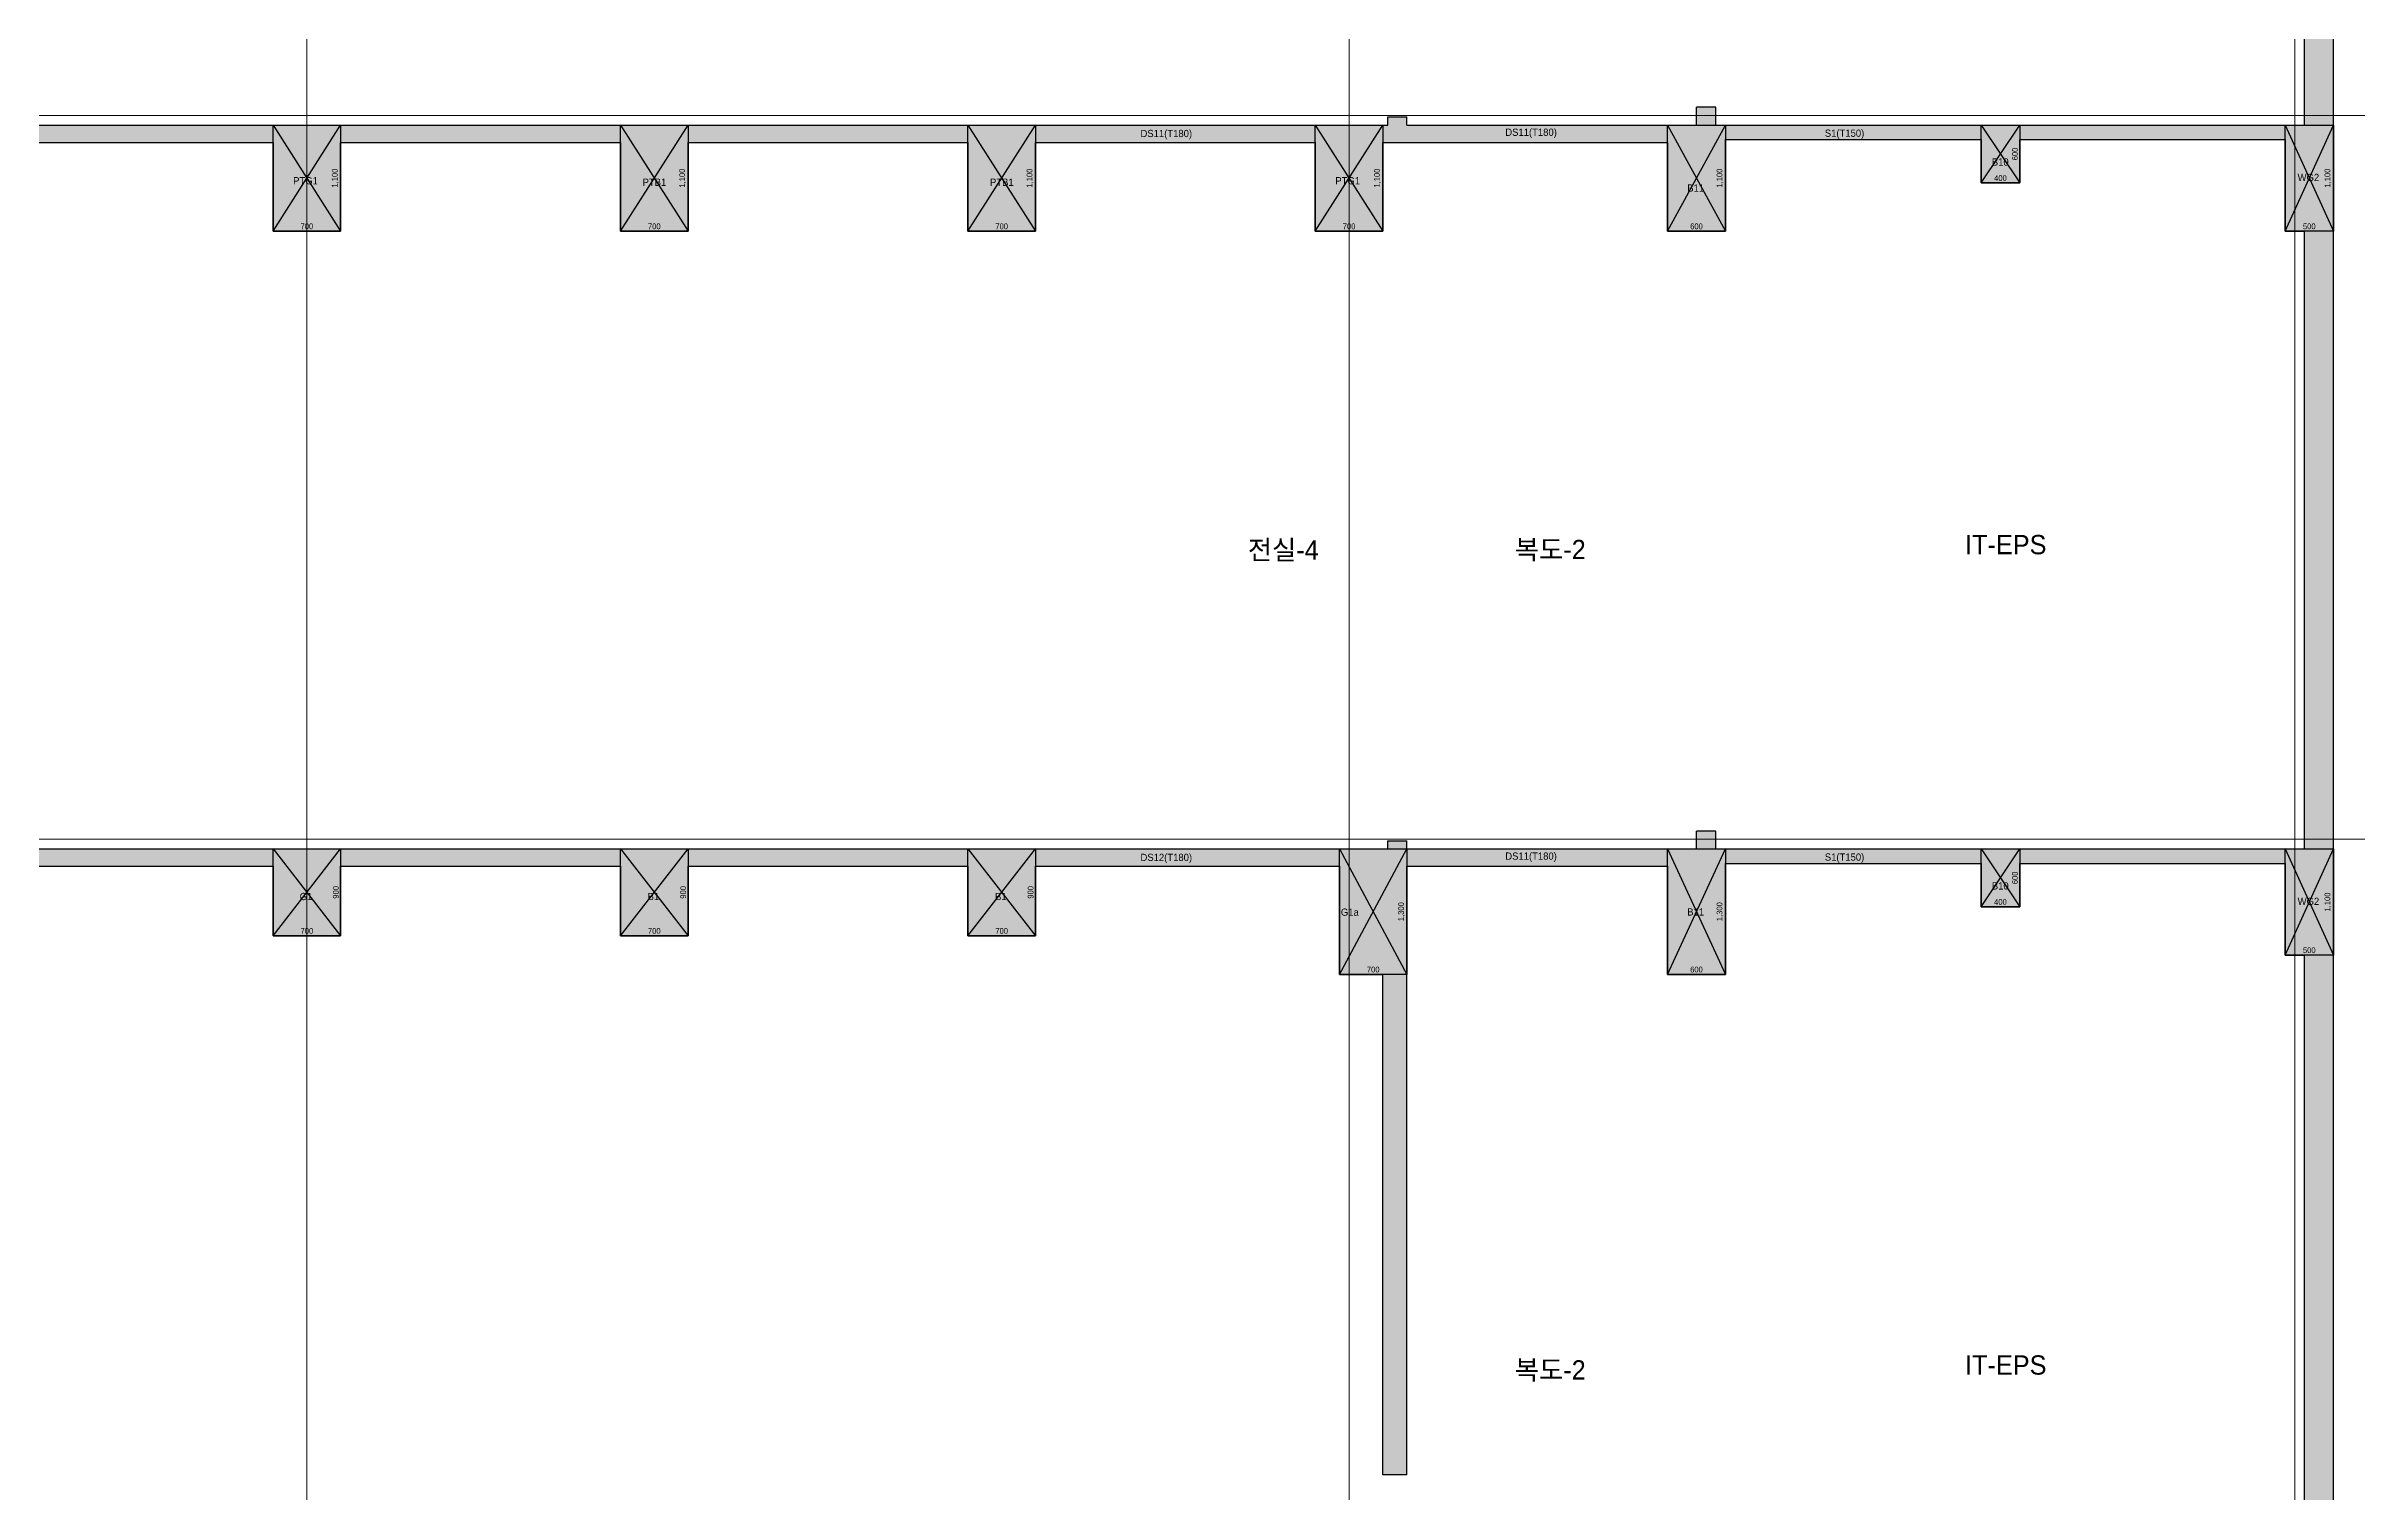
# Model space of a CAD drawing. Header units: millimetres. Extents: x 0 to 841000, y -242618 to -87908.
# Drawn here: x 346760 to 370713, y -190500 to -175513 of the extents above; entities that cross this region are included whole.
import ezdxf
from ezdxf.enums import TextEntityAlignment as Align

# ---------------------------------------------------------------- set-up
doc = ezdxf.new("R2010")
doc.units = ezdxf.units.MM
doc.header["$LTSCALE"] = 250
doc.layers.get('Defpoints').update_dxf_attribs({"color": 151})
doc.layers.add('A-CON', color=2, linetype='Continuous')
doc.layers.add('구조SOLID', color=253, linetype='Continuous')
doc.layers.add('AS-HIDLINE', color=205, linetype='Continuous', plot=False)
doc.layers.add('NO-TEXT', color=150, linetype='Continuous', plot=False)
doc.layers.add('CEN', color=1, linetype='Continuous', lineweight=9)
doc.styles.add('Gdim', font='Dotum.ttf')
doc.dimstyles.new('G-Xdim', dxfattribs={"dimscale": 30, "dimtxt": 2, "dimasz": 1, "dimexe": 1.2, "dimexo": 1.2, "dimgap": 0, "dimtad": 1, "dimdec": 1, "dimdsep": 46, "dimlunit": 6, "dimtxsty": 'Gdim', "dimcen": 1, "dimse1": 1, "dimse2": 1, "dimsd1": 1, "dimsd2": 1, "dimclrd": 1, "dimclre": 1, "dimclrt": 256, "dimadec": 0, "dimazin": 0, "dimtfac": 1, "dimtdec": 1, "dimtix": 1, "dimtmove": 2, "dimatfit": 1, "dimfxl": 2, "dimtolj": 1, "dimlwd": -1, "dimlwe": -1, "dimarcsym": 0})

# ---------------------------------------------------------------- blocks, each defined once
blk = doc.blocks.new('*D633')
at = {"layer": 'Defpoints', "color": 0, "linetype": 'Continuous', "transparency": 16777216}
for p in [(-400, -1100), (300, -1080), (300, -1100)]:
    blk.add_point(p, dxfattribs=at)
at = {"layer": 'AS-HIDLINE', "linetype": 'Continuous', "transparency": 16777216, "insert": (-50, -1050), "char_height": 60, "attachment_point": 5, "style": 'Gdim'}
blk.add_mtext('\\A1;700', dxfattribs=at)
blk = doc.blocks.new('*D634')
at = {"layer": 'Defpoints', "color": 0, "linetype": 'Continuous', "transparency": 16777216}
for p in [(300, 0), (280, 0), (300, -1100)]:
    blk.add_point(p, dxfattribs=at)
at = {"layer": 'AS-HIDLINE', "linetype": 'Continuous', "transparency": 16777216, "insert": (244, -550), "char_height": 60, "attachment_point": 5, "rotation": 90, "style": 'Gdim'}
blk.add_mtext('\\A1;1,100', dxfattribs=at)
blk = doc.blocks.new('*D399')
at = {"layer": 'Defpoints', "color": 0, "linetype": 'Continuous', "transparency": 16777216}
for p in [(-200, -1100), (300, -1080), (300, -1100)]:
    blk.add_point(p, dxfattribs=at)
at = {"layer": 'AS-HIDLINE', "linetype": 'Continuous', "transparency": 16777216, "insert": (50, -1050), "char_height": 60, "attachment_point": 5, "style": 'Gdim'}
blk.add_mtext('\\A1;500', dxfattribs=at)
blk = doc.blocks.new('*D400')
at = {"layer": 'Defpoints', "color": 0, "linetype": 'Continuous', "transparency": 16777216}
for p in [(300, 0), (280, 0), (300, -1100)]:
    blk.add_point(p, dxfattribs=at)
at = {"layer": 'AS-HIDLINE', "linetype": 'Continuous', "transparency": 16777216, "insert": (244, -550), "char_height": 60, "attachment_point": 5, "rotation": 90, "style": 'Gdim'}
blk.add_mtext('\\A1;1,100', dxfattribs=at)
blk = doc.blocks.new('*D631')
at = {"layer": 'Defpoints', "color": 0, "linetype": 'Continuous', "transparency": 16777216}
for p in [(-400, -1300), (300, -1280), (300, -1300)]:
    blk.add_point(p, dxfattribs=at)
at = {"layer": 'AS-HIDLINE', "linetype": 'Continuous', "transparency": 16777216, "insert": (-50, -1250), "char_height": 60, "attachment_point": 5, "style": 'Gdim'}
blk.add_mtext('\\A1;700', dxfattribs=at)
blk = doc.blocks.new('*D632')
at = {"layer": 'Defpoints', "color": 0, "linetype": 'Continuous', "transparency": 16777216}
for p in [(300, 0), (280, 0), (300, -1300)]:
    blk.add_point(p, dxfattribs=at)
at = {"layer": 'AS-HIDLINE', "linetype": 'Continuous', "transparency": 16777216, "insert": (244, -650), "char_height": 60, "attachment_point": 5, "rotation": 90, "style": 'Gdim'}
blk.add_mtext('\\A1;1,300', dxfattribs=at)
blk = doc.blocks.new('*D551')
at = {"layer": 'Defpoints', "color": 0, "linetype": 'Continuous', "transparency": 16777216}
for p in [(-400, -900), (300, -880), (300, -900)]:
    blk.add_point(p, dxfattribs=at)
at = {"layer": 'AS-HIDLINE', "linetype": 'Continuous', "transparency": 16777216, "insert": (-50, -850), "char_height": 60, "attachment_point": 5, "style": 'Gdim'}
blk.add_mtext('\\A1;700', dxfattribs=at)
blk = doc.blocks.new('*D552')
at = {"layer": 'Defpoints', "color": 0, "linetype": 'Continuous', "transparency": 16777216}
for p in [(300, 0), (280, 0), (300, -900)]:
    blk.add_point(p, dxfattribs=at)
at = {"layer": 'AS-HIDLINE', "linetype": 'Continuous', "transparency": 16777216, "insert": (250, -450), "char_height": 60, "attachment_point": 5, "rotation": 90, "style": 'Gdim'}
blk.add_mtext('\\A1;900', dxfattribs=at)
blk = doc.blocks.new('*D585')
at = {"layer": 'Defpoints', "color": 0, "linetype": 'Continuous', "transparency": 16777216}
for p in [(-400, -900), (300, -880), (300, -900)]:
    blk.add_point(p, dxfattribs=at)
at = {"layer": 'AS-HIDLINE', "linetype": 'Continuous', "transparency": 16777216, "insert": (-50, -850), "char_height": 60, "attachment_point": 5, "style": 'Gdim'}
blk.add_mtext('\\A1;700', dxfattribs=at)
blk = doc.blocks.new('*D586')
at = {"layer": 'Defpoints', "color": 0, "linetype": 'Continuous', "transparency": 16777216}
for p in [(300, 0), (280, 0), (300, -900)]:
    blk.add_point(p, dxfattribs=at)
at = {"layer": 'AS-HIDLINE', "linetype": 'Continuous', "transparency": 16777216, "insert": (250, -450), "char_height": 60, "attachment_point": 5, "rotation": 90, "style": 'Gdim'}
blk.add_mtext('\\A1;900', dxfattribs=at)
blk = doc.blocks.new('*D587')
at = {"layer": 'Defpoints', "color": 0, "linetype": 'Continuous', "transparency": 16777216}
for p in [(-400, -900), (300, -880), (300, -900)]:
    blk.add_point(p, dxfattribs=at)
at = {"layer": 'AS-HIDLINE', "linetype": 'Continuous', "transparency": 16777216, "insert": (-50, -850), "char_height": 60, "attachment_point": 5, "style": 'Gdim'}
blk.add_mtext('\\A1;700', dxfattribs=at)
blk = doc.blocks.new('*D588')
at = {"layer": 'Defpoints', "color": 0, "linetype": 'Continuous', "transparency": 16777216}
for p in [(300, 0), (280, 0), (300, -900)]:
    blk.add_point(p, dxfattribs=at)
at = {"layer": 'AS-HIDLINE', "linetype": 'Continuous', "transparency": 16777216, "insert": (250, -450), "char_height": 60, "attachment_point": 5, "rotation": 90, "style": 'Gdim'}
blk.add_mtext('\\A1;900', dxfattribs=at)
blk = doc.blocks.new('*D547')
at = {"layer": 'Defpoints', "color": 0, "linetype": 'Continuous', "transparency": 16777216}
for p in [(-300, -1300), (300, -1280), (300, -1300)]:
    blk.add_point(p, dxfattribs=at)
at = {"layer": 'AS-HIDLINE', "linetype": 'Continuous', "transparency": 16777216, "insert": (0, -1250), "char_height": 60, "attachment_point": 5, "style": 'Gdim'}
blk.add_mtext('\\A1;600', dxfattribs=at)
blk = doc.blocks.new('*D548')
at = {"layer": 'Defpoints', "color": 0, "linetype": 'Continuous', "transparency": 16777216}
for p in [(300, 0), (280, 0), (300, -1300)]:
    blk.add_point(p, dxfattribs=at)
at = {"layer": 'AS-HIDLINE', "linetype": 'Continuous', "transparency": 16777216, "insert": (244, -650), "char_height": 60, "attachment_point": 5, "rotation": 90, "style": 'Gdim'}
blk.add_mtext('\\A1;1,300', dxfattribs=at)
blk = doc.blocks.new('*D533')
at = {"layer": 'Defpoints', "color": 0, "linetype": 'Continuous', "transparency": 16777216}
for p in [(-400, -1100), (300, -1080), (300, -1100)]:
    blk.add_point(p, dxfattribs=at)
at = {"layer": 'AS-HIDLINE', "linetype": 'Continuous', "transparency": 16777216, "insert": (-50, -1050), "char_height": 60, "attachment_point": 5, "style": 'Gdim'}
blk.add_mtext('\\A1;700', dxfattribs=at)
blk = doc.blocks.new('*D534')
at = {"layer": 'Defpoints', "color": 0, "linetype": 'Continuous', "transparency": 16777216}
for p in [(300, 0), (280, 0), (300, -1100)]:
    blk.add_point(p, dxfattribs=at)
at = {"layer": 'AS-HIDLINE', "linetype": 'Continuous', "transparency": 16777216, "insert": (244, -550), "char_height": 60, "attachment_point": 5, "rotation": 90, "style": 'Gdim'}
blk.add_mtext('\\A1;1,100', dxfattribs=at)
blk = doc.blocks.new('*D509')
at = {"layer": 'Defpoints', "color": 0, "linetype": 'Continuous', "transparency": 16777216}
for p in [(-400, -1100), (300, -1080), (300, -1100)]:
    blk.add_point(p, dxfattribs=at)
at = {"layer": 'AS-HIDLINE', "linetype": 'Continuous', "transparency": 16777216, "insert": (-50, -1050), "char_height": 60, "attachment_point": 5, "style": 'Gdim'}
blk.add_mtext('\\A1;700', dxfattribs=at)
blk = doc.blocks.new('*D510')
at = {"layer": 'Defpoints', "color": 0, "linetype": 'Continuous', "transparency": 16777216}
for p in [(300, 0), (280, 0), (300, -1100)]:
    blk.add_point(p, dxfattribs=at)
at = {"layer": 'AS-HIDLINE', "linetype": 'Continuous', "transparency": 16777216, "insert": (244, -550), "char_height": 60, "attachment_point": 5, "rotation": 90, "style": 'Gdim'}
blk.add_mtext('\\A1;1,100', dxfattribs=at)
blk = doc.blocks.new('*D511')
at = {"layer": 'Defpoints', "color": 0, "linetype": 'Continuous', "transparency": 16777216}
for p in [(-400, -1100), (300, -1080), (300, -1100)]:
    blk.add_point(p, dxfattribs=at)
at = {"layer": 'AS-HIDLINE', "linetype": 'Continuous', "transparency": 16777216, "insert": (-50, -1050), "char_height": 60, "attachment_point": 5, "style": 'Gdim'}
blk.add_mtext('\\A1;700', dxfattribs=at)
blk = doc.blocks.new('*D512')
at = {"layer": 'Defpoints', "color": 0, "linetype": 'Continuous', "transparency": 16777216}
for p in [(300, 0), (280, 0), (300, -1100)]:
    blk.add_point(p, dxfattribs=at)
at = {"layer": 'AS-HIDLINE', "linetype": 'Continuous', "transparency": 16777216, "insert": (244, -550), "char_height": 60, "attachment_point": 5, "rotation": 90, "style": 'Gdim'}
blk.add_mtext('\\A1;1,100', dxfattribs=at)
blk = doc.blocks.new('*D465')
at = {"layer": 'Defpoints', "color": 0, "linetype": 'Continuous', "transparency": 16777216}
for p in [(-300, -1100), (300, -1080), (300, -1100)]:
    blk.add_point(p, dxfattribs=at)
at = {"layer": 'AS-HIDLINE', "linetype": 'Continuous', "transparency": 16777216, "insert": (0, -1050), "char_height": 60, "attachment_point": 5, "style": 'Gdim'}
blk.add_mtext('\\A1;600', dxfattribs=at)
blk = doc.blocks.new('*D466')
at = {"layer": 'Defpoints', "color": 0, "linetype": 'Continuous', "transparency": 16777216}
for p in [(300, 0), (280, 0), (300, -1100)]:
    blk.add_point(p, dxfattribs=at)
at = {"layer": 'AS-HIDLINE', "linetype": 'Continuous', "transparency": 16777216, "insert": (244, -550), "char_height": 60, "attachment_point": 5, "rotation": 90, "style": 'Gdim'}
blk.add_mtext('\\A1;1,100', dxfattribs=at)
blk = doc.blocks.new('*D301')
at = {"layer": 'Defpoints', "color": 0, "linetype": 'Continuous', "transparency": 16777216}
for p in [(-200, -600), (200, -580), (200, -600)]:
    blk.add_point(p, dxfattribs=at)
at = {"layer": 'AS-HIDLINE', "linetype": 'Continuous', "transparency": 16777216, "insert": (0, -550), "char_height": 60, "attachment_point": 5, "style": 'Gdim'}
blk.add_mtext('\\A1;400', dxfattribs=at)
blk = doc.blocks.new('*D302')
at = {"layer": 'Defpoints', "color": 0, "linetype": 'Continuous', "transparency": 16777216}
for p in [(200, 0), (180, 0), (200, -600)]:
    blk.add_point(p, dxfattribs=at)
at = {"layer": 'AS-HIDLINE', "linetype": 'Continuous', "transparency": 16777216, "insert": (150, -300), "char_height": 60, "attachment_point": 5, "rotation": 90, "style": 'Gdim'}
blk.add_mtext('\\A1;600', dxfattribs=at)
blk = doc.blocks.new('*U264')
at = {"layer": 'AS-HIDLINE', "linetype": 'Continuous'}
for p, q in [((-400, -1100), (300, 0)), ((-400, 0), (300, -1100))]:
    blk.add_line(p, q, dxfattribs=at)
blk.add_lwpolyline([(-400, -1100), (-400, 0), (300, 0), (300, -1100)], close=True, dxfattribs=at)
dim = blk.add_linear_dim(base=(280.13, 0), p1=(300, -1100), p2=(300, 0), angle=90, dimstyle='G-Xdim', override={"dimtxsty": 'Gdim'}, dxfattribs=at)
dim.commit()
dim.dimension.update_dxf_attribs({"geometry": '*D634', "text_midpoint": (244.31, -550)})
dim = blk.add_linear_dim(base=(300, -1080.06), p1=(-400, -1100), p2=(300, -1100), dimstyle='G-Xdim', override={"dimtxsty": 'Gdim'}, dxfattribs=at)
dim.commit()
dim.dimension.update_dxf_attribs({"geometry": '*D633', "text_midpoint": (-50, -1050.02)})
blk = doc.blocks.new('*U147')
at = {"layer": 'AS-HIDLINE', "linetype": 'Continuous'}
for p, q in [((-200, -1100), (300, 0)), ((-200, 0), (300, -1100))]:
    blk.add_line(p, q, dxfattribs=at)
blk.add_lwpolyline([(-200, -1100), (-200, 0), (300, 0), (300, -1100)], close=True, dxfattribs=at)
dim = blk.add_linear_dim(base=(280.13, 0), p1=(300, -1100), p2=(300, 0), angle=90, dimstyle='G-Xdim', override={"dimtxsty": 'Gdim'}, dxfattribs=at)
dim.commit()
dim.dimension.update_dxf_attribs({"geometry": '*D400', "text_midpoint": (244.31, -550)})
dim = blk.add_linear_dim(base=(300, -1080.06), p1=(-200, -1100), p2=(300, -1100), dimstyle='G-Xdim', override={"dimtxsty": 'Gdim'}, dxfattribs=at)
dim.commit()
dim.dimension.update_dxf_attribs({"geometry": '*D399', "text_midpoint": (50, -1050.02)})
blk = doc.blocks.new('*U263')
at = {"layer": 'AS-HIDLINE', "linetype": 'Continuous'}
for p, q in [((-400, -1300), (300, 0)), ((-400, 0), (300, -1300))]:
    blk.add_line(p, q, dxfattribs=at)
blk.add_lwpolyline([(-400, -1300), (-400, 0), (300, 0), (300, -1300)], close=True, dxfattribs=at)
dim = blk.add_linear_dim(base=(280.13, 0), p1=(300, -1300), p2=(300, 0), angle=90, dimstyle='G-Xdim', override={"dimtxsty": 'Gdim'}, dxfattribs=at)
dim.commit()
dim.dimension.update_dxf_attribs({"geometry": '*D632', "text_midpoint": (244.31, -650)})
dim = blk.add_linear_dim(base=(300, -1280.06), p1=(-400, -1300), p2=(300, -1300), dimstyle='G-Xdim', override={"dimtxsty": 'Gdim'}, dxfattribs=at)
dim.commit()
dim.dimension.update_dxf_attribs({"geometry": '*D631', "text_midpoint": (-50, -1250.02)})
blk = doc.blocks.new('*U223')
at = {"layer": 'AS-HIDLINE', "linetype": 'Continuous'}
for p, q in [((-400, -900), (300, 0)), ((-400, 0), (300, -900))]:
    blk.add_line(p, q, dxfattribs=at)
blk.add_lwpolyline([(-400, -900), (-400, 0), (300, 0), (300, -900)], close=True, dxfattribs=at)
dim = blk.add_linear_dim(base=(280.13, 0), p1=(300, -900), p2=(300, 0), angle=90, dimstyle='G-Xdim', override={"dimtxsty": 'Gdim'}, dxfattribs=at)
dim.commit()
dim.dimension.update_dxf_attribs({"geometry": '*D552', "text_midpoint": (250.09, -450)})
dim = blk.add_linear_dim(base=(300, -880.06), p1=(-400, -900), p2=(300, -900), dimstyle='G-Xdim', override={"dimtxsty": 'Gdim'}, dxfattribs=at)
dim.commit()
dim.dimension.update_dxf_attribs({"geometry": '*D551', "text_midpoint": (-50, -850.02)})
blk = doc.blocks.new('*U240')
at = {"layer": 'AS-HIDLINE', "linetype": 'Continuous'}
for p, q in [((-400, -900), (300, 0)), ((-400, 0), (300, -900))]:
    blk.add_line(p, q, dxfattribs=at)
blk.add_lwpolyline([(-400, -900), (-400, 0), (300, 0), (300, -900)], close=True, dxfattribs=at)
dim = blk.add_linear_dim(base=(280.13, 0), p1=(300, -900), p2=(300, 0), angle=90, dimstyle='G-Xdim', override={"dimtxsty": 'Gdim'}, dxfattribs=at)
dim.commit()
dim.dimension.update_dxf_attribs({"geometry": '*D586', "text_midpoint": (250.09, -450)})
dim = blk.add_linear_dim(base=(300, -880.06), p1=(-400, -900), p2=(300, -900), dimstyle='G-Xdim', override={"dimtxsty": 'Gdim'}, dxfattribs=at)
dim.commit()
dim.dimension.update_dxf_attribs({"geometry": '*D585', "text_midpoint": (-50, -850.02)})
blk = doc.blocks.new('*U241')
at = {"layer": 'AS-HIDLINE', "linetype": 'Continuous'}
for p, q in [((-400, -900), (300, 0)), ((-400, 0), (300, -900))]:
    blk.add_line(p, q, dxfattribs=at)
blk.add_lwpolyline([(-400, -900), (-400, 0), (300, 0), (300, -900)], close=True, dxfattribs=at)
dim = blk.add_linear_dim(base=(280.13, 0), p1=(300, -900), p2=(300, 0), angle=90, dimstyle='G-Xdim', override={"dimtxsty": 'Gdim'}, dxfattribs=at)
dim.commit()
dim.dimension.update_dxf_attribs({"geometry": '*D588', "text_midpoint": (250.09, -450)})
dim = blk.add_linear_dim(base=(300, -880.06), p1=(-400, -900), p2=(300, -900), dimstyle='G-Xdim', override={"dimtxsty": 'Gdim'}, dxfattribs=at)
dim.commit()
dim.dimension.update_dxf_attribs({"geometry": '*D587', "text_midpoint": (-50, -850.02)})
blk = doc.blocks.new('*U221')
at = {"layer": 'AS-HIDLINE', "linetype": 'Continuous'}
for p, q in [((-300, -1300), (300, 0)), ((-300, 0), (300, -1300))]:
    blk.add_line(p, q, dxfattribs=at)
blk.add_lwpolyline([(-300, -1300), (-300, 0), (300, 0), (300, -1300)], close=True, dxfattribs=at)
dim = blk.add_linear_dim(base=(280.13, 0), p1=(300, -1300), p2=(300, 0), angle=90, dimstyle='G-Xdim', override={"dimtxsty": 'Gdim'}, dxfattribs=at)
dim.commit()
dim.dimension.update_dxf_attribs({"geometry": '*D548', "text_midpoint": (244.31, -650)})
dim = blk.add_linear_dim(base=(300, -1280.06), p1=(-300, -1300), p2=(300, -1300), dimstyle='G-Xdim', override={"dimtxsty": 'Gdim'}, dxfattribs=at)
dim.commit()
dim.dimension.update_dxf_attribs({"geometry": '*D547', "text_midpoint": (0, -1250.02)})
blk = doc.blocks.new('*U214')
at = {"layer": 'AS-HIDLINE', "linetype": 'Continuous'}
for p, q in [((-400, -1100), (300, 0)), ((-400, 0), (300, -1100))]:
    blk.add_line(p, q, dxfattribs=at)
blk.add_lwpolyline([(-400, -1100), (-400, 0), (300, 0), (300, -1100)], close=True, dxfattribs=at)
dim = blk.add_linear_dim(base=(280.13, 0), p1=(300, -1100), p2=(300, 0), angle=90, dimstyle='G-Xdim', override={"dimtxsty": 'Gdim'}, dxfattribs=at)
dim.commit()
dim.dimension.update_dxf_attribs({"geometry": '*D534', "text_midpoint": (244.31, -550)})
dim = blk.add_linear_dim(base=(300, -1080.06), p1=(-400, -1100), p2=(300, -1100), dimstyle='G-Xdim', override={"dimtxsty": 'Gdim'}, dxfattribs=at)
dim.commit()
dim.dimension.update_dxf_attribs({"geometry": '*D533', "text_midpoint": (-50, -1050.02)})
blk = doc.blocks.new('*U202')
at = {"layer": 'AS-HIDLINE', "linetype": 'Continuous'}
for p, q in [((-400, -1100), (300, 0)), ((-400, 0), (300, -1100))]:
    blk.add_line(p, q, dxfattribs=at)
blk.add_lwpolyline([(-400, -1100), (-400, 0), (300, 0), (300, -1100)], close=True, dxfattribs=at)
dim = blk.add_linear_dim(base=(280.13, 0), p1=(300, -1100), p2=(300, 0), angle=90, dimstyle='G-Xdim', override={"dimtxsty": 'Gdim'}, dxfattribs=at)
dim.commit()
dim.dimension.update_dxf_attribs({"geometry": '*D510', "text_midpoint": (244.31, -550)})
dim = blk.add_linear_dim(base=(300, -1080.06), p1=(-400, -1100), p2=(300, -1100), dimstyle='G-Xdim', override={"dimtxsty": 'Gdim'}, dxfattribs=at)
dim.commit()
dim.dimension.update_dxf_attribs({"geometry": '*D509', "text_midpoint": (-50, -1050.02)})
blk = doc.blocks.new('*U203')
at = {"layer": 'AS-HIDLINE', "linetype": 'Continuous'}
for p, q in [((-400, -1100), (300, 0)), ((-400, 0), (300, -1100))]:
    blk.add_line(p, q, dxfattribs=at)
blk.add_lwpolyline([(-400, -1100), (-400, 0), (300, 0), (300, -1100)], close=True, dxfattribs=at)
dim = blk.add_linear_dim(base=(280.13, 0), p1=(300, -1100), p2=(300, 0), angle=90, dimstyle='G-Xdim', override={"dimtxsty": 'Gdim'}, dxfattribs=at)
dim.commit()
dim.dimension.update_dxf_attribs({"geometry": '*D512', "text_midpoint": (244.31, -550)})
dim = blk.add_linear_dim(base=(300, -1080.06), p1=(-400, -1100), p2=(300, -1100), dimstyle='G-Xdim', override={"dimtxsty": 'Gdim'}, dxfattribs=at)
dim.commit()
dim.dimension.update_dxf_attribs({"geometry": '*D511', "text_midpoint": (-50, -1050.02)})
blk = doc.blocks.new('*U180')
at = {"layer": 'AS-HIDLINE', "linetype": 'Continuous'}
for p, q in [((-300, -1100), (300, 0)), ((-300, 0), (300, -1100))]:
    blk.add_line(p, q, dxfattribs=at)
blk.add_lwpolyline([(-300, -1100), (-300, 0), (300, 0), (300, -1100)], close=True, dxfattribs=at)
dim = blk.add_linear_dim(base=(280.13, 0), p1=(300, -1100), p2=(300, 0), angle=90, dimstyle='G-Xdim', override={"dimtxsty": 'Gdim'}, dxfattribs=at)
dim.commit()
dim.dimension.update_dxf_attribs({"geometry": '*D466', "text_midpoint": (244.31, -550)})
dim = blk.add_linear_dim(base=(300, -1080.06), p1=(-300, -1100), p2=(300, -1100), dimstyle='G-Xdim', override={"dimtxsty": 'Gdim'}, dxfattribs=at)
dim.commit()
dim.dimension.update_dxf_attribs({"geometry": '*D465', "text_midpoint": (0, -1050.02)})
blk = doc.blocks.new('*U89')
at = {"layer": 'AS-HIDLINE', "linetype": 'Continuous'}
for p, q in [((-200, -600), (200, 0)), ((-200, 0), (200, -600))]:
    blk.add_line(p, q, dxfattribs=at)
blk.add_lwpolyline([(-200, -600), (-200, 0), (200, 0), (200, -600)], close=True, dxfattribs=at)
dim = blk.add_linear_dim(base=(180.13, 0), p1=(200, -600), p2=(200, 0), angle=90, dimstyle='G-Xdim', override={"dimtxsty": 'Gdim'}, dxfattribs=at)
dim.commit()
dim.dimension.update_dxf_attribs({"geometry": '*D302', "text_midpoint": (150.09, -300)})
dim = blk.add_linear_dim(base=(200, -580.06), p1=(-200, -600), p2=(200, -600), dimstyle='G-Xdim', override={"dimtxsty": 'Gdim'}, dxfattribs=at)
dim.commit()
dim.dimension.update_dxf_attribs({"geometry": '*D301', "text_midpoint": (0, -550.02)})

msp = doc.modelspace()

# ---------------------------------------------------------------- hatches: boundary and pattern name
at = {"layer": '구조SOLID'}
h = msp.add_hatch(color=256, dxfattribs=at)
h.dxf.hatch_style = 1
h.paths.add_polyline_path([(370260.662, -155379.484), (370060.662, -155379.484), (370060.662, -155259.484), (370260.662, -155229.484), (370260.662, -154479.481), (370460.662, -154479.481), (370460.662, -202279.481), (371810.661, -202279.481), (371810.661, -203779.481), (368810.661, -203779.481), (368810.661, -202279.481), (369860.662, -202279.481), (369860.662, -202029.481), (364160.662, -202029.481), (364160.662, -202529.481), (363560.662, -202529.481), (363560.662, -202029.481), (362360.662, -202029.481), (362360.662, -203629.481), (358160.662, -203629.481), (358160.662, -202029.481), (351710.662, -202029.481), (351710.662, -204659.481), (347210.662, -204659.481), (347210.662, -202029.481), (340910.662, -202029.481), (340910.662, -204659.481), (336410.662, -204659.481), (336410.662, -202029.481), (330110.662, -202029.481), (330110.662, -204659.481), (325610.662, -204659.481), (325610.662, -202029.481), (319310.662, -202029.481), (319310.662, -203829.481), (314810.662, -203829.481), (314810.662, -202029.481), (308510.662, -202029.481), (308510.662, -203829.481), (304010.662, -203829.481), (304010.662, -202029.481), (297560.662, -202029.481), (297560.662, -203629.481), (293360.662, -203629.481), (293360.662, -203129.481), (286910.662, -203129.481), (286910.662, -204029.481), (283910.662, -204029.481), (283910.662, -202529.481), (285260.662, -202529.481), (285260.662, -154479.481), (285460.662, -154479.481), (285460.662, -155529.484), (285660.662, -155559.484), (285660.662, -155679.484), (285460.662, -155679.484), (285460.662, -156279.481), (287960.662, -156279.481), (287960.662, -155679.484), (287660.662, -155679.484), (287660.662, -155559.484), (287960.662, -155514.484), (287960.662, -152929.481), (288260.662, -152929.481), (288260.662, -153479.481), (288460.662, -153479.481), (288460.662, -153629.481), (288260.662, -153629.481), (288260.662, -192829.481), (291560.662, -192829.481), (291560.662, -192644.481), (291860.662, -192644.481), (291860.662, -192829.481), (294860.662, -192829.481), (294860.662, -192744.481), (295110.662, -192744.481), (295110.662, -192879.481), (360610.662, -192879.481), (360610.662, -192744.481), (360860.662, -192744.481), (360860.662, -192829.481), (363860.662, -192829.481), (363860.662, -192644.481), (364060.662, -192644.481), (364060.662, -192829.481), (370160.662, -192829.481), (370160.662, -184929.481), (369960.662, -184929.481), (369960.662, -183979.481), (367210.662, -183979.481), (367210.662, -184429.481), (366810.662, -184429.481), (366810.662, -183979.481), (364160.662, -183979.481), (364160.662, -185129.481), (363560.662, -185129.481), (363560.662, -184009.481), (360860.662, -184009.481), (360860.662, -185129.481), (360860.662, -190314.481), (360610.662, -190314.481), (360610.662, -185129.481), (360160.662, -185129.481), (360160.662, -184009.481), (357010.662, -184009.481), (357010.662, -184729.481), (356310.662, -184729.481), (356310.662, -184009.481), (353410.662, -184009.481), (353410.662, -184729.481), (352710.662, -184729.481), (352710.662, -184009.481), (349810.662, -184009.481), (349810.662, -184729.481), (349110.662, -184729.481), (349110.662, -184009.481), (346210.662, -184009.481), (346210.662, -184729.481), (345510.662, -184729.481), (345510.662, -184009.481), (342610.662, -184009.481), (342610.662, -184729.481), (341910.662, -184729.481), (341910.662, -184009.481), (339010.662, -184009.481), (339010.662, -184729.481), (338310.662, -184729.481), (338310.662, -184009.481), (335410.662, -184009.481), (335410.662, -184729.481), (334710.662, -184729.481), (334710.662, -184009.481), (331810.662, -184009.481), (331810.662, -184729.481), (331110.662, -184729.481), (331110.662, -184009.481), (328210.662, -184009.481), (328210.662, -184729.481), (327510.662, -184729.481), (327510.662, -184009.481), (324610.662, -184009.481), (324610.662, -184729.481), (323910.662, -184729.481), (323910.662, -184009.481), (321010.662, -184009.481), (321010.662, -184729.481), (320310.662, -184729.481), (320310.662, -184009.481), (317410.662, -184009.481), (317410.662, -184729.481), (316710.662, -184729.481), (316710.662, -184009.481), (313810.662, -184009.481), (313810.662, -184729.481), (313110.662, -184729.481), (313110.662, -184009.481), (310210.662, -184009.481), (310210.662, -184729.481), (309510.662, -184729.481), (309510.662, -184009.481), (306610.662, -184009.481), (306610.662, -184729.481), (305910.662, -184729.481), (305910.662, -184009.481), (303010.662, -184009.481), (303010.662, -184729.481), (302310.662, -184729.481), (302310.662, -184009.481), (299410.662, -184009.481), (299410.662, -184729.481), (298710.662, -184729.481), (298710.662, -184009.481), (295560.662, -184009.481), (295560.662, -185129.481), (295110.662, -185129.481), (295110.662, -190314.481), (294860.662, -190314.481), (294860.662, -184009.481), (292160.662, -184009.481), (292160.662, -185129.481), (291860.662, -185129.481), (291860.662, -190514.481), (291560.662, -190514.481), (291560.662, -183644.481), (291860.662, -183644.481), (291860.662, -183829.481), (294860.662, -183829.481), (294860.662, -183744.481), (295060.662, -183744.481), (295060.662, -183829.481), (360660.662, -183829.481), (360660.662, -183744.481), (360860.662, -183744.481), (360860.662, -183829.481), (363860.662, -183829.481), (363860.662, -183644.481), (364060.662, -183644.481), (364060.662, -183829.481), (370160.662, -183829.481), (370160.662, -177429.481), (369960.662, -177429.481), (369960.662, -176479.481), (367210.662, -176479.481), (367210.662, -176929.481), (366810.662, -176929.481), (366810.662, -176479.481), (364160.662, -176479.481), (364160.662, -177429.481), (363560.662, -177429.481), (363560.662, -176509.481), (360610.662, -176509.481), (360610.662, -177429.481), (359910.662, -177429.481), (359910.662, -176509.481), (357010.662, -176509.481), (357010.662, -177429.481), (356310.662, -177429.481), (356310.662, -176509.481), (353410.662, -176509.481), (353410.662, -177429.481), (352710.662, -177429.481), (352710.662, -176509.481), (349810.662, -176509.481), (349810.662, -177429.481), (349110.662, -177429.481), (349110.662, -176509.481), (346210.662, -176509.481), (346210.662, -177429.481), (345510.662, -177429.481), (345510.662, -176509.481), (342610.662, -176509.481), (342610.662, -177429.481), (341910.662, -177429.481), (341910.662, -176509.481), (339010.662, -176509.481), (339010.662, -177429.481), (338310.662, -177429.481), (338310.662, -176509.481), (335410.662, -176509.481), (335410.662, -177429.481), (334710.662, -177429.481), (334710.662, -176509.481), (331810.662, -176509.481), (331810.662, -177429.481), (331110.662, -177429.481), (331110.662, -176509.481), (328210.662, -176509.481), (328210.662, -177429.481), (327510.662, -177429.481), (327510.662, -176509.481), (324610.662, -176509.481), (324610.662, -177429.481), (323910.662, -177429.481), (323910.662, -176509.481), (321010.662, -176509.481), (321010.662, -177429.481), (320310.662, -177429.481), (320310.662, -176509.481), (317410.662, -176509.481), (317410.662, -177429.481), (316710.662, -177429.481), (316710.662, -176509.481), (313810.662, -176509.481), (313810.662, -177429.481), (313110.662, -177429.481), (313110.662, -176509.481), (310210.662, -176509.481), (310210.662, -177429.481), (309510.662, -177429.481), (309510.662, -176509.481), (306610.662, -176509.481), (306610.662, -177429.481), (305910.662, -177429.481), (305910.662, -176509.481), (303010.662, -176509.481), (303010.662, -177429.481), (302310.662, -177429.481), (302310.662, -176509.481), (299410.662, -176509.481), (299410.662, -177429.481), (298710.662, -177429.481), (298710.662, -176509.481), (295810.662, -176509.481), (295810.662, -177429.481), (295110.662, -177429.481), (295110.662, -176509.481), (292160.662, -176509.481), (292160.662, -177429.481), (291860.662, -177429.481), (291860.662, -181514.481), (291560.662, -181514.481), (291560.662, -176144.481), (291860.662, -176144.481), (291860.662, -176329.481), (294860.662, -176329.481), (294860.662, -176244.481), (295060.662, -176244.481), (295060.662, -176329.481), (360660.662, -176329.481), (360660.662, -176244.481), (360860.662, -176244.481), (360860.662, -176329.481), (363860.662, -176329.481), (363860.662, -176144.481), (364060.662, -176144.481), (364060.662, -176329.481), (370160.662, -176329.481), (370160.662, -170429.481), (369960.662, -170429.481), (369960.662, -169479.481), (364160.662, -169479.481), (364160.662, -170429.481), (363560.662, -170429.481), (363560.662, -169509.481), (360610.662, -169509.481), (360610.662, -170429.481), (359910.662, -170429.481), (359910.662, -169509.481), (357010.662, -169509.481), (357010.662, -170429.481), (356310.662, -170429.481), (356310.662, -169509.481), (353410.662, -169509.481), (353410.662, -170429.481), (352710.662, -170429.481), (352710.662, -169509.481), (349810.662, -169509.481), (349810.662, -170429.481), (349110.662, -170429.481), (349110.662, -169509.481), (346210.662, -169509.481), (346210.662, -170429.481), (345510.662, -170429.481), (345510.662, -169509.481), (342610.662, -169509.481), (342610.662, -170429.481), (341910.662, -170429.481), (341910.662, -169509.481), (339010.662, -169509.481), (339010.662, -170429.481), (338310.662, -170429.481), (338310.662, -169509.481), (335410.662, -169509.481), (335410.662, -170429.481), (334710.662, -170429.481), (334710.662, -169509.481), (331810.662, -169509.481), (331810.662, -170429.481), (331110.662, -170429.481), (331110.662, -169509.481), (328210.662, -169509.481), (328210.662, -170429.481), (327510.662, -170429.481), (327510.662, -169509.481), (324610.662, -169509.481), (324610.662, -170429.481), (323910.662, -170429.481), (323910.662, -169509.481), (321010.662, -169509.481), (321010.662, -170429.481), (320310.662, -170429.481), (320310.662, -169509.481), (317410.662, -169509.481), (317410.662, -170429.481), (316710.662, -170429.481), (316710.662, -169509.481), (313810.662, -169509.481), (313810.662, -170429.481), (313110.662, -170429.481), (313110.662, -169509.481), (310210.662, -169509.481), (310210.662, -170429.481), (309510.662, -170429.481), (309510.662, -169509.481), (306610.662, -169509.481), (306610.662, -170429.481), (305910.662, -170429.481), (305910.662, -169509.481), (303010.662, -169509.481), (303010.662, -170429.481), (302310.662, -170429.481), (302310.662, -169509.481), (299410.662, -169509.481), (299410.662, -170429.481), (298710.662, -170429.481), (298710.662, -169509.481), (295810.662, -169509.481), (295810.662, -170429.481), (295110.662, -170429.481), (295110.662, -169509.481), (292160.662, -169509.481), (292160.662, -170429.481), (291860.662, -170429.481), (291860.662, -174014.481), (291560.662, -174014.481), (291560.662, -169144.481), (291860.662, -169144.481), (291860.662, -169329.481), (294860.662, -169329.481), (294860.662, -169244.481), (295060.662, -169244.481), (295060.662, -169329.481), (360660.662, -169329.481), (360660.662, -169244.481), (360860.662, -169244.481), (360860.662, -169329.481), (363860.662, -169329.481), (363860.662, -169144.481), (364060.662, -169144.481), (364060.662, -169329.481), (370160.662, -169329.481), (370160.662, -162429.481), (369960.662, -162429.481), (369960.662, -161479.481), (367210.662, -161479.481), (367210.662, -161929.481), (366810.662, -161929.481), (366810.662, -161479.481), (364060.662, -161479.481), (364060.662, -162629.481), (363460.662, -162629.481), (363460.662, -161709.481), (360660.662, -161709.481), (360660.662, -162629.481), (359860.662, -162629.481), (359860.662, -161709.481), (357060.662, -161709.481), (357060.662, -162629.481), (356260.662, -162629.481), (356260.662, -161709.481), (353460.662, -161709.481), (353460.662, -162629.481), (352660.662, -162629.481), (352660.662, -161709.481), (349860.662, -161709.481), (349860.662, -162629.481), (349060.662, -162629.481), (349060.662, -161709.481), (346260.662, -161709.481), (346260.662, -162629.481), (345460.662, -162629.481), (345460.662, -161709.481), (342660.662, -161709.481), (342660.662, -162629.481), (341860.662, -162629.481), (341860.662, -161709.481), (339060.662, -161709.481), (339060.662, -162629.481), (338260.662, -162629.481), (338260.662, -161709.481), (335460.662, -161709.481), (335460.662, -162629.481), (334660.662, -162629.481), (334660.662, -161709.481), (331860.662, -161709.481), (331860.662, -162629.481), (331060.662, -162629.481), (331060.662, -161709.481), (328260.662, -161709.481), (328260.662, -162629.481), (327460.662, -162629.481), (327460.662, -161709.481), (324660.662, -161709.481), (324660.662, -162629.481), (323860.662, -162629.481), (323860.662, -161709.481), (321060.662, -161709.481), (321060.662, -162629.481), (320260.662, -162629.481), (320260.662, -161709.481), (317460.662, -161709.481), (317460.662, -162629.481), (316660.662, -162629.481), (316660.662, -161709.481), (313860.662, -161709.481), (313860.662, -162629.481), (313060.662, -162629.481), (313060.662, -161709.481), (310260.662, -161709.481), (310260.662, -162629.481), (309460.662, -162629.481), (309460.662, -161709.481), (306660.662, -161709.481), (306660.662, -162629.481), (305860.662, -162629.481), (305860.662, -161709.481), (303060.662, -161709.481), (303060.662, -162629.481), (302260.662, -162629.481), (302260.662, -161709.481), (299460.662, -161709.481), (299460.662, -162629.481), (298660.662, -162629.481), (298660.662, -161709.481), (295860.662, -161709.481), (295860.662, -162629.481), (295060.662, -162629.481), (295060.662, -161709.481), (292160.662, -161709.481), (292160.662, -162629.481), (291860.662, -162629.481), (291860.662, -167014.481), (291560.662, -167014.481), (291560.662, -160929.481), (291860.662, -160929.481), (292160.662, -160959.481), (292160.662, -161079.481), (292130.662, -161079.481), (291860.662, -161079.481), (291860.662, -161529.481), (363860.662, -161529.481), (363860.662, -161079.481), (363560.662, -161079.481), (363560.662, -160959.481), (363860.662, -160929.481), (364060.662, -160929.481), (364060.662, -161329.481), (370160.662, -161329.481), (370160.662, -156679.481), (369960.662, -156679.481), (369960.662, -156129.481), (367260.662, -156129.481), (367260.662, -156679.481), (366760.662, -156679.481), (366760.662, -156129.481), (364360.662, -156129.481), (364360.662, -156679.481), (364060.662, -156679.481), (364060.662, -158799.481), (363860.662, -158799.481), (363860.662, -155229.484), (364060.662, -155229.484), (364260.662, -155259.484), (364260.662, -155379.484), (364060.662, -155379.484), (364060.662, -155979.481), (370260.662, -155979.481)])
h.paths.add_polyline_path([(316560.662, -201629.481), (316560.662, -201494.481), (316360.662, -201494.481), (316360.662, -201629.481), (295060.662, -201629.481), (295060.662, -201494.481), (294860.662, -201494.481), (294860.662, -201629.481), (291860.662, -201629.481), (291860.662, -193929.481), (292160.662, -193929.481), (292160.662, -193009.481), (294860.662, -193009.481), (294860.662, -193779.481), (295560.662, -193779.481), (295560.662, -193059.481), (298710.662, -193059.481), (298710.662, -193779.481), (299410.662, -193779.481), (299410.662, -193059.481), (302310.662, -193059.481), (302310.662, -193779.481), (303010.662, -193779.481), (303010.662, -193059.481), (305910.662, -193059.481), (305910.662, -193779.481), (306610.662, -193779.481), (306610.662, -193059.481), (309510.662, -193059.481), (309510.662, -193779.481), (310210.662, -193779.481), (310210.662, -193059.481), (313110.662, -193059.481), (313110.662, -193779.481), (313810.662, -193779.481), (313810.662, -193059.481), (316710.662, -193059.481), (316710.662, -193779.481), (317410.662, -193779.481), (317410.662, -193059.481), (320310.662, -193059.481), (320310.662, -193779.481), (321010.662, -193779.481), (321010.662, -193059.481), (323910.662, -193059.481), (323910.662, -193779.481), (324610.662, -193779.481), (324610.662, -193059.481), (327510.662, -193059.481), (327510.662, -193779.481), (328210.662, -193779.481), (328210.662, -193059.481), (331110.662, -193059.481), (331110.662, -193779.481), (331810.662, -193779.481), (331810.662, -193059.481), (334710.662, -193059.481), (334710.662, -193779.481), (335410.662, -193779.481), (335410.662, -193059.481), (338310.662, -193059.481), (338310.662, -193779.481), (339010.662, -193779.481), (339010.662, -193059.481), (341910.662, -193059.481), (341910.662, -193779.481), (342610.662, -193779.481), (342610.662, -193059.481), (345510.662, -193059.481), (345510.662, -193779.481), (346210.662, -193779.481), (346210.662, -193059.481), (349110.662, -193059.481), (349110.662, -193779.481), (349810.662, -193779.481), (349810.662, -193059.481), (352710.662, -193059.481), (352710.662, -193779.481), (353410.662, -193779.481), (353410.662, -193059.481), (356310.662, -193059.481), (356310.662, -193779.481), (357010.662, -193779.481), (357010.662, -193059.481), (360160.662, -193059.481), (360160.662, -193779.481), (360860.662, -193779.481), (360860.662, -193009.481), (363560.662, -193009.481), (363560.662, -193929.481), (364160.662, -193929.481), (364160.662, -192979.481), (366760.662, -192979.481), (366760.662, -193729.481), (367260.662, -193729.481), (367260.662, -192979.481), (369960.662, -192979.481), (369960.662, -193929.481), (370160.662, -193929.481), (370160.662, -201629.481), (364060.662, -201629.481), (364060.662, -201394.481), (363860.662, -201394.481), (363860.662, -201629.481), (345960.662, -201629.481), (345960.662, -201494.481), (345760.662, -201494.481), (345760.662, -201629.481)], flags=16)
h.paths.add_polyline_path([(291560.662, -201629.481), (288260.662, -201629.481), (288260.662, -192979.481), (291560.662, -192979.481)], flags=16)
h.paths.add_polyline_path([(287960.662, -201629.481), (285560.662, -201629.481), (285560.662, -193929.481), (285860.662, -193929.481), (285860.662, -192979.481), (287960.662, -192979.481)], flags=16)
h.paths.add_polyline_path([(287960.662, -192829.481), (285560.662, -192829.481), (285560.662, -185129.481), (285860.662, -185129.481), (285860.662, -183979.481), (287960.662, -183979.481)], flags=16)
h.paths.add_polyline_path([(287960.662, -183829.481), (285560.662, -183829.481), (285560.662, -177429.481), (285860.662, -177429.481), (285860.662, -176479.481), (287960.662, -176479.481)], flags=16)
h.paths.add_polyline_path([(287960.662, -176329.481), (285560.662, -176329.481), (285560.662, -170429.481), (285860.662, -170429.481), (285860.662, -169479.481), (287960.662, -169479.481)], flags=16)
h.paths.add_polyline_path([(287960.662, -169329.481), (285560.662, -169329.481), (285560.662, -162429.481), (285860.662, -162429.481), (285860.662, -161479.481), (287960.662, -161479.481)], flags=16)
h.paths.add_polyline_path([(287960.662, -161329.481), (285560.662, -161329.481), (285560.662, -156979.481), (285760.662, -156979.481), (285760.662, -156429.481), (287960.662, -156429.481)], flags=16)

# ---------------------------------------------------------------- linework, layer by layer
at = {"layer": 'A-CON'}
for p, q in [((370460.662, -202279.481), (370460.662, -154479.481)), ((370160.662, -176329.481), (370160.662, -170429.481)), ((360660.662, -176244.481), (360860.662, -176244.481)), ((360660.662, -176329.481), (360660.662, -176244.481)), ((360860.662, -176329.481), (360860.662, -176244.481)), ((364060.662, -176144.481), (363860.662, -176144.481)), ((363860.662, -176329.481), (363860.662, -176144.481)), ((364060.662, -176329.481), (364060.662, -176144.481)), ((295060.662, -176329.481), (360660.662, -176329.481)), ((346210.662, -176509.481), (349110.662, -176509.481)), ((349110.662, -176509.481), (349110.662, -177429.481)), ((349810.662, -176509.481), (352710.662, -176509.481)), ((349810.662, -177429.481), (349810.662, -176509.481)), ((352710.662, -176509.481), (352710.662, -177429.481)), ((353410.662, -176509.481), (356310.662, -176509.481)), ((353410.662, -177429.481), (353410.662, -176509.481)), ((356310.662, -176509.481), (356310.662, -177429.481)), ((357010.662, -176509.481), (359910.662, -176509.481)), ((357010.662, -177429.481), (357010.662, -176509.481)), ((359910.662, -176509.481), (359910.662, -177429.481)), ((360610.662, -176509.481), (363560.662, -176509.481)), ((360610.662, -177429.481), (360610.662, -176509.481)), ((360860.662, -176329.481), (363860.662, -176329.481)), ((363560.662, -176509.481), (363560.662, -177429.481)), ((364060.662, -176329.481), (370160.662, -176329.481)), ((364160.662, -176479.481), (366810.662, -176479.481)), ((364160.662, -177429.481), (364160.662, -176479.481)), ((366810.662, -176479.481), (366810.662, -176929.481)), ((367210.662, -176929.481), (367210.662, -176479.481)), ((367210.662, -176479.481), (369960.662, -176479.481)), ((369960.662, -176479.481), (369960.662, -177429.481)), ((366810.662, -176929.481), (367210.662, -176929.481)), ((349110.662, -177429.481), (349810.662, -177429.481)), ((352710.662, -177429.481), (353410.662, -177429.481)), ((356310.662, -177429.481), (357010.662, -177429.481)), ((359910.662, -177429.481), (360610.662, -177429.481)), ((363560.662, -177429.481), (364160.662, -177429.481)), ((369960.662, -177429.481), (370160.662, -177429.481)), ((370160.662, -183829.481), (370160.662, -177429.481)), ((364060.662, -183644.481), (363860.662, -183644.481)), ((363860.662, -183829.481), (363860.662, -183644.481)), ((364060.662, -183829.481), (364060.662, -183644.481)), ((295060.662, -183829.481), (360660.662, -183829.481)), ((360660.662, -183744.481), (360860.662, -183744.481)), ((360660.662, -183829.481), (360660.662, -183744.481)), ((360860.662, -183829.481), (360860.662, -183744.481)), ((360860.662, -183829.481), (363860.662, -183829.481)), ((364060.662, -183829.481), (370160.662, -183829.481)), ((346210.662, -184009.481), (349110.662, -184009.481)), ((349110.662, -184009.481), (349110.662, -184729.481)), ((349810.662, -184009.481), (352710.662, -184009.481)), ((349810.662, -184729.481), (349810.662, -184009.481)), ((352710.662, -184009.481), (352710.662, -184729.481)), ((353410.662, -184009.481), (356310.662, -184009.481)), ((353410.662, -184729.481), (353410.662, -184009.481)), ((356310.662, -184009.481), (356310.662, -184729.481)), ((357010.662, -184009.481), (360160.662, -184009.481)), ((357010.662, -184729.481), (357010.662, -184009.481)), ((360160.662, -184009.481), (360160.662, -185129.481)), ((360860.662, -190314.481), (360860.662, -184009.481)), ((360860.662, -184009.481), (363560.662, -184009.481)), ((363560.662, -184009.481), (363560.662, -185129.481)), ((364160.662, -183979.481), (366810.662, -183979.481)), ((364160.662, -185129.481), (364160.662, -183979.481)), ((366810.662, -183979.481), (366810.662, -184429.481)), ((367210.662, -184429.481), (367210.662, -183979.481)), ((367210.662, -183979.481), (369960.662, -183979.481)), ((369960.662, -183979.481), (369960.662, -184929.481)), ((366810.662, -184429.481), (367210.662, -184429.481)), ((349110.662, -184729.481), (349810.662, -184729.481)), ((352710.662, -184729.481), (353410.662, -184729.481)), ((356310.662, -184729.481), (357010.662, -184729.481)), ((360160.662, -185129.481), (360610.662, -185129.481)), ((360610.662, -190314.481), (360610.662, -185129.481)), ((363560.662, -185129.481), (364160.662, -185129.481)), ((369960.662, -184929.481), (370160.662, -184929.481)), ((370160.662, -192829.481), (370160.662, -184929.481)), ((360860.662, -190314.481), (360610.662, -190314.481))]:
    msp.add_line(p, q, dxfattribs=at)
at = {"layer": 'CEN'}
for p, q in [((349460.662, -131412.587), (349460.662, -213173.996)), ((360260.662, -131412.587), (360260.662, -213173.996)), ((370060.662, -131412.587), (370060.662, -213173.996)), ((279660.662, -176229.481), (380882.413, -176229.481)), ((279660.662, -183729.481), (380882.413, -183729.481))]:
    msp.add_line(p, q, dxfattribs=at)

# ---------------------------------------------------------------- block references
at = {"layer": 'AS-HIDLINE', "linetype": 'Continuous'}
for name, p in [('*U214', (349510.662, -176329.481)), ('*U202', (353110.662, -176329.481)), ('*U203', (356710.662, -176329.481)), ('*U264', (360310.662, -176329.481)), ('*U180', (363860.662, -176329.481)), ('*U89', (367010.662, -176329.481)), ('*U147', (370160.662, -176329.481)), ('*U223', (349510.662, -183829.481)), ('*U240', (353110.662, -183829.481)), ('*U241', (356710.662, -183829.481)), ('*U263', (360560.662, -183829.481)), ('*U221', (363860.662, -183829.481)), ('*U89', (367010.662, -183829.481)), ('*U147', (370160.662, -183829.481))]:
    msp.add_blockref(name, p, dxfattribs=at)

# ---------------------------------------------------------------- texts
at = {"layer": 'AS-HIDLINE', "linetype": 'Continuous', "style": 'Gdim'}
for s, p in [('DS11(T180)', (358366.398, -176417.131)), ('DS11(T180)', (362146.555, -176404.05)), ('PTG1', (349446.522, -176906.676)), ('PTB1', (353062.234, -176922.128)), ('PTB1', (356662.234, -176922.128)), ('PTG1', (360246.522, -176906.676)), ('B11', (363851.854, -176982.631)), ('WG2', (370201.854, -176872.535)), ('DS12(T180)', (358366.398, -183917.131)), ('DS11(T180)', (362146.555, -183904.05)), ('G1', (349451.854, -184322.535)), ('B1', (353051.854, -184322.535)), ('B1', (356651.854, -184322.535)), ('WG2', (370201.854, -184372.535)), ('G1a', (360268.087, -184484.759)), ('B11', (363851.854, -184482.631))]:
    msp.add_text(s, height=75, dxfattribs=at).set_placement(p, align=Align.MIDDLE_CENTER)
for p in [(365190.434, -176451.446), (365190.434, -183951.446)]:
    msp.add_text('S1(T150)', height=75, dxfattribs=at).set_placement(p)
at = {"layer": 'AS-HIDLINE', "color": 1, "linetype": 'Continuous', "style": 'Gdim'}
for p in [(367008.336, -176712.656), (367008.336, -184212.656)]:
    msp.add_text('B10', height=75, dxfattribs=at).set_placement(p, align=Align.MIDDLE_CENTER)
at = {"layer": 'NO-TEXT', "style": 'Gdim'}
for s, p in [('전실-4', (359578.686, -180728.208)), ('복도-2', (362345.505, -180728.208)), ('IT-EPS', (367065.573, -180676.706)), ('복도-2', (362345.505, -189228.073)), ('IT-EPS', (367065.573, -189176.571))]:
    msp.add_text(s, height=200, dxfattribs=at).set_placement(p, align=Align.MIDDLE)

doc.saveas('drawing.dxf')
